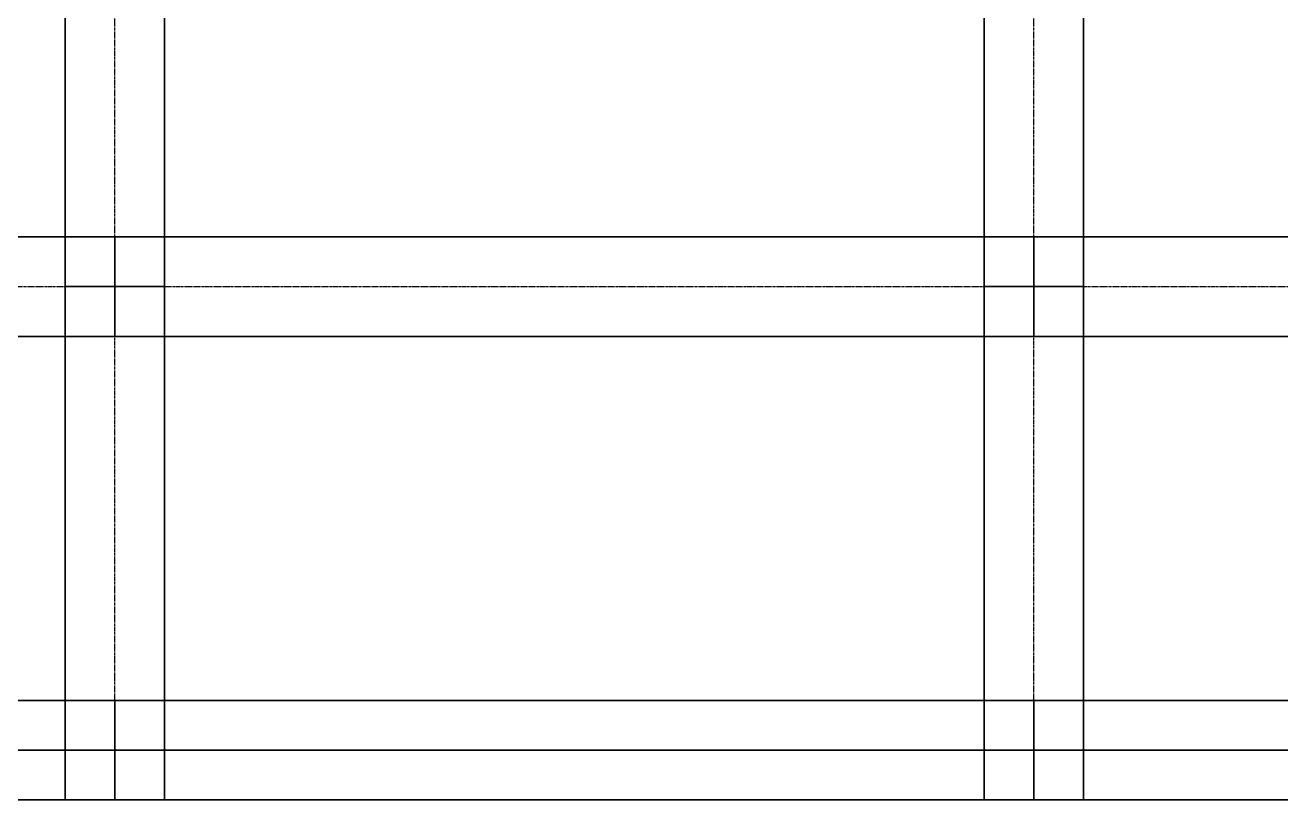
# Model space of a CAD drawing. Extents: x -12 to 2097, y 100 to 3117.
# Drawn here: x 1490.3 to 1793.7, y 100 to 287.1 of the extents above; entities that cross this region are included whole.
import ezdxf

# ---------------------------------------------------------------- set-up
doc = ezdxf.new("R2010")
doc.units = 0
doc.header["$MEASUREMENT"] = 0
doc.linetypes.add('Center', pattern=[2, 1.25, -0.25, 0.25, -0.25])
for name, color, linetype in [('BEAM', 5, 'CONTINUOUS'), ('CENTERLINES', 7, 'CONTINUOUS'), ('COLS', 5, 'CONTINUOUS'), ('SLAB', 6, 'CONTINUOUS')]:
    doc.layers.add(name, color=color, linetype=linetype)

msp = doc.modelspace()

# ---------------------------------------------------------------- linework, layer by layer
at = {"layer": 'BEAM', "color": 5, "linetype": 'CONTINUOUS'}
for points in [[(1500, 223.92, 600), (1500, 223.92, 624), (1500, 343.92, 624), (1500, 343.92, 600)], [(1500, 223.92, 624), (1524, 223.92, 624), (1524, 343.92, 624), (1500, 343.92, 624)], [(1524, 223.92, 600), (1500, 223.92, 600), (1500, 343.92, 600), (1524, 343.92, 600)], [(1500, 223.92, 468), (1500, 223.92, 492), (1500, 343.92, 492), (1500, 343.92, 468)], [(1500, 223.92, 492), (1524, 223.92, 492), (1524, 343.92, 492), (1500, 343.92, 492)], [(1524, 223.92, 468), (1500, 223.92, 468), (1500, 343.92, 468), (1524, 343.92, 468)], [(1500, 223.92, 336), (1500, 223.92, 360), (1500, 343.92, 360), (1500, 343.92, 336)], [(1500, 223.92, 360), (1524, 223.92, 360), (1524, 343.92, 360), (1500, 343.92, 360)], [(1524, 223.92, 336), (1500, 223.92, 336), (1500, 343.92, 336), (1524, 343.92, 336)], [(1500, 223.92, 204), (1500, 223.92, 228), (1500, 343.92, 228), (1500, 343.92, 204)], [(1500, 223.92, 228), (1524, 223.92, 228), (1524, 343.92, 228), (1500, 343.92, 228)], [(1524, 223.92, 204), (1500, 223.92, 204), (1500, 343.92, 204), (1524, 343.92, 204)], [(1500, 223.92, 60), (1500, 223.92, 84), (1500, 343.92, 84), (1500, 343.92, 60)], [(1500, 223.92, 84), (1524, 223.92, 84), (1524, 343.92, 84), (1500, 343.92, 84)], [(1524, 223.92, 60), (1500, 223.92, 60), (1500, 343.92, 60), (1524, 343.92, 60)], [(1524, 223.92, 624), (1524, 223.92, 600), (1524, 343.92, 600), (1524, 343.92, 624)], [(1524, 223.92, 492), (1524, 223.92, 468), (1524, 343.92, 468), (1524, 343.92, 492)], [(1524, 223.92, 360), (1524, 223.92, 336), (1524, 343.92, 336), (1524, 343.92, 360)], [(1524, 223.92, 228), (1524, 223.92, 204), (1524, 343.92, 204), (1524, 343.92, 228)], [(1524, 223.92, 84), (1524, 223.92, 60), (1524, 343.92, 60), (1524, 343.92, 84)], [(1722, 223.92, 600), (1722, 223.92, 624), (1722, 343.92, 624), (1722, 343.92, 600)], [(1722, 223.92, 624), (1746, 223.92, 624), (1746, 343.92, 624), (1722, 343.92, 624)], [(1746, 223.92, 600), (1722, 223.92, 600), (1722, 343.92, 600), (1746, 343.92, 600)], [(1722, 223.92, 468), (1722, 223.92, 492), (1722, 343.92, 492), (1722, 343.92, 468)], [(1722, 223.92, 492), (1746, 223.92, 492), (1746, 343.92, 492), (1722, 343.92, 492)], [(1746, 223.92, 468), (1722, 223.92, 468), (1722, 343.92, 468), (1746, 343.92, 468)], [(1722, 223.92, 336), (1722, 223.92, 360), (1722, 343.92, 360), (1722, 343.92, 336)], [(1722, 223.92, 360), (1746, 223.92, 360), (1746, 343.92, 360), (1722, 343.92, 360)], [(1746, 223.92, 336), (1722, 223.92, 336), (1722, 343.92, 336), (1746, 343.92, 336)], [(1722, 223.92, 204), (1722, 223.92, 228), (1722, 343.92, 228), (1722, 343.92, 204)], [(1722, 223.92, 228), (1746, 223.92, 228), (1746, 343.92, 228), (1722, 343.92, 228)], [(1746, 223.92, 204), (1722, 223.92, 204), (1722, 343.92, 204), (1746, 343.92, 204)], [(1722, 223.92, 60), (1722, 223.92, 84), (1722, 343.92, 84), (1722, 343.92, 60)], [(1722, 223.92, 84), (1746, 223.92, 84), (1746, 343.92, 84), (1722, 343.92, 84)], [(1746, 223.92, 60), (1722, 223.92, 60), (1722, 343.92, 60), (1746, 343.92, 60)], [(1746, 223.92, 624), (1746, 223.92, 600), (1746, 343.92, 600), (1746, 343.92, 624)], [(1746, 223.92, 492), (1746, 223.92, 468), (1746, 343.92, 468), (1746, 343.92, 492)], [(1746, 223.92, 360), (1746, 223.92, 336), (1746, 343.92, 336), (1746, 343.92, 360)], [(1746, 223.92, 228), (1746, 223.92, 204), (1746, 343.92, 204), (1746, 343.92, 228)], [(1746, 223.92, 84), (1746, 223.92, 60), (1746, 343.92, 60), (1746, 343.92, 84)], [(1341, 235.92, 600), (1341, 235.92, 624), (1512, 235.92, 624), (1512, 235.92, 600)], [(1341, 235.92, 624), (1341, 211.92, 624), (1512, 211.92, 624), (1512, 235.92, 624)], [(1341, 211.92, 600), (1341, 235.92, 600), (1512, 235.92, 600), (1512, 211.92, 600)], [(1341, 235.92, 468), (1341, 235.92, 492), (1512, 235.92, 492), (1512, 235.92, 468)], [(1341, 235.92, 492), (1341, 211.92, 492), (1512, 211.92, 492), (1512, 235.92, 492)], [(1341, 211.92, 468), (1341, 235.92, 468), (1512, 235.92, 468), (1512, 211.92, 468)], [(1341, 235.92, 336), (1341, 235.92, 360), (1512, 235.92, 360), (1512, 235.92, 336)], [(1341, 235.92, 360), (1341, 211.92, 360), (1512, 211.92, 360), (1512, 235.92, 360)], [(1341, 211.92, 336), (1341, 235.92, 336), (1512, 235.92, 336), (1512, 211.92, 336)], [(1341, 235.92, 204), (1341, 235.92, 228), (1512, 235.92, 228), (1512, 235.92, 204)], [(1341, 235.92, 228), (1341, 211.92, 228), (1512, 211.92, 228), (1512, 235.92, 228)], [(1341, 211.92, 204), (1341, 235.92, 204), (1512, 235.92, 204), (1512, 211.92, 204)], [(1341, 235.92, 60), (1341, 235.92, 84), (1512, 235.92, 84), (1512, 235.92, 60)], [(1341, 235.92, 84), (1341, 211.92, 84), (1512, 211.92, 84), (1512, 235.92, 84)], [(1341, 211.92, 60), (1341, 235.92, 60), (1512, 235.92, 60), (1512, 211.92, 60)], [(1512, 235.92, 600), (1512, 235.92, 624), (1734, 235.92, 624), (1734, 235.92, 600)], [(1512, 235.92, 624), (1512, 211.92, 624), (1734, 211.92, 624), (1734, 235.92, 624)], [(1512, 211.92, 600), (1512, 235.92, 600), (1734, 235.92, 600), (1734, 211.92, 600)], [(1512, 235.92, 468), (1512, 235.92, 492), (1734, 235.92, 492), (1734, 235.92, 468)], [(1512, 235.92, 492), (1512, 211.92, 492), (1734, 211.92, 492), (1734, 235.92, 492)], [(1512, 211.92, 468), (1512, 235.92, 468), (1734, 235.92, 468), (1734, 211.92, 468)], [(1512, 235.92, 336), (1512, 235.92, 360), (1734, 235.92, 360), (1734, 235.92, 336)], [(1512, 235.92, 360), (1512, 211.92, 360), (1734, 211.92, 360), (1734, 235.92, 360)], [(1512, 211.92, 336), (1512, 235.92, 336), (1734, 235.92, 336), (1734, 211.92, 336)], [(1512, 235.92, 204), (1512, 235.92, 228), (1734, 235.92, 228), (1734, 235.92, 204)], [(1512, 235.92, 228), (1512, 211.92, 228), (1734, 211.92, 228), (1734, 235.92, 228)], [(1512, 211.92, 204), (1512, 235.92, 204), (1734, 235.92, 204), (1734, 211.92, 204)], [(1512, 235.92, 60), (1512, 235.92, 84), (1734, 235.92, 84), (1734, 235.92, 60)], [(1512, 235.92, 84), (1512, 211.92, 84), (1734, 211.92, 84), (1734, 235.92, 84)], [(1512, 211.92, 60), (1512, 235.92, 60), (1734, 235.92, 60), (1734, 211.92, 60)], [(1512, 235.92), (1512, 235.92, 24), (1734, 235.92, 24), (1734, 235.92)], [(1512, 235.92, 24), (1512, 211.92, 24), (1734, 211.92, 24), (1734, 235.92, 24)], [(1512, 211.92), (1512, 235.92), (1734, 235.92), (1734, 211.92)], [(1734, 235.92, 600), (1734, 235.92, 624), (1845, 235.92, 624), (1845, 235.92, 600)], [(1734, 235.92, 624), (1734, 211.92, 624), (1845, 211.92, 624), (1845, 235.92, 624)], [(1734, 211.92, 600), (1734, 235.92, 600), (1845, 235.92, 600), (1845, 211.92, 600)], [(1734, 235.92, 468), (1734, 235.92, 492), (1845, 235.92, 492), (1845, 235.92, 468)], [(1734, 235.92, 492), (1734, 211.92, 492), (1845, 211.92, 492), (1845, 235.92, 492)], [(1734, 211.92, 468), (1734, 235.92, 468), (1845, 235.92, 468), (1845, 211.92, 468)], [(1734, 235.92, 336), (1734, 235.92, 360), (1845, 235.92, 360), (1845, 235.92, 336)], [(1734, 235.92, 360), (1734, 211.92, 360), (1845, 211.92, 360), (1845, 235.92, 360)], [(1734, 211.92, 336), (1734, 235.92, 336), (1845, 235.92, 336), (1845, 211.92, 336)], [(1734, 235.92, 204), (1734, 235.92, 228), (1845, 235.92, 228), (1845, 235.92, 204)], [(1734, 235.92, 228), (1734, 211.92, 228), (1845, 211.92, 228), (1845, 235.92, 228)], [(1734, 211.92, 204), (1734, 235.92, 204), (1845, 235.92, 204), (1845, 211.92, 204)], [(1734, 235.92, 60), (1734, 235.92, 84), (1845, 235.92, 84), (1845, 235.92, 60)], [(1734, 235.92, 84), (1734, 211.92, 84), (1845, 211.92, 84), (1845, 235.92, 84)], [(1734, 211.92, 60), (1734, 235.92, 60), (1845, 235.92, 60), (1845, 211.92, 60)], [(1500, 111.96, 600), (1500, 111.96, 624), (1500, 223.92, 624), (1500, 223.92, 600)], [(1500, 111.96, 624), (1524, 111.96, 624), (1524, 223.92, 624), (1500, 223.92, 624)], [(1524, 111.96, 600), (1500, 111.96, 600), (1500, 223.92, 600), (1524, 223.92, 600)], [(1500, 111.96, 468), (1500, 111.96, 492), (1500, 223.92, 492), (1500, 223.92, 468)], [(1500, 111.96, 492), (1524, 111.96, 492), (1524, 223.92, 492), (1500, 223.92, 492)], [(1524, 111.96, 468), (1500, 111.96, 468), (1500, 223.92, 468), (1524, 223.92, 468)], [(1500, 111.96, 336), (1500, 111.96, 360), (1500, 223.92, 360), (1500, 223.92, 336)], [(1500, 111.96, 360), (1524, 111.96, 360), (1524, 223.92, 360), (1500, 223.92, 360)], [(1524, 111.96, 336), (1500, 111.96, 336), (1500, 223.92, 336), (1524, 223.92, 336)], [(1500, 111.96, 204), (1500, 111.96, 228), (1500, 223.92, 228), (1500, 223.92, 204)], [(1500, 111.96, 228), (1524, 111.96, 228), (1524, 223.92, 228), (1500, 223.92, 228)], [(1524, 111.96, 204), (1500, 111.96, 204), (1500, 223.92, 204), (1524, 223.92, 204)], [(1500, 111.96, 60), (1500, 111.96, 84), (1500, 223.92, 84), (1500, 223.92, 60)], [(1500, 111.96, 84), (1524, 111.96, 84), (1524, 223.92, 84), (1500, 223.92, 84)], [(1524, 111.96, 60), (1500, 111.96, 60), (1500, 223.92, 60), (1524, 223.92, 60)], [(1524, 111.96, 624), (1524, 111.96, 600), (1524, 223.92, 600), (1524, 223.92, 624)], [(1524, 111.96, 492), (1524, 111.96, 468), (1524, 223.92, 468), (1524, 223.92, 492)], [(1524, 111.96, 360), (1524, 111.96, 336), (1524, 223.92, 336), (1524, 223.92, 360)], [(1524, 111.96, 228), (1524, 111.96, 204), (1524, 223.92, 204), (1524, 223.92, 228)], [(1524, 111.96, 84), (1524, 111.96, 60), (1524, 223.92, 60), (1524, 223.92, 84)], [(1722, 111.96, 600), (1722, 111.96, 624), (1722, 223.92, 624), (1722, 223.92, 600)], [(1722, 111.96, 624), (1746, 111.96, 624), (1746, 223.92, 624), (1722, 223.92, 624)], [(1746, 111.96, 600), (1722, 111.96, 600), (1722, 223.92, 600), (1746, 223.92, 600)], [(1722, 111.96, 468), (1722, 111.96, 492), (1722, 223.92, 492), (1722, 223.92, 468)], [(1722, 111.96, 492), (1746, 111.96, 492), (1746, 223.92, 492), (1722, 223.92, 492)], [(1746, 111.96, 468), (1722, 111.96, 468), (1722, 223.92, 468), (1746, 223.92, 468)], [(1722, 111.96, 336), (1722, 111.96, 360), (1722, 223.92, 360), (1722, 223.92, 336)], [(1722, 111.96, 360), (1746, 111.96, 360), (1746, 223.92, 360), (1722, 223.92, 360)], [(1746, 111.96, 336), (1722, 111.96, 336), (1722, 223.92, 336), (1746, 223.92, 336)], [(1722, 111.96, 204), (1722, 111.96, 228), (1722, 223.92, 228), (1722, 223.92, 204)], [(1722, 111.96, 228), (1746, 111.96, 228), (1746, 223.92, 228), (1722, 223.92, 228)], [(1746, 111.96, 204), (1722, 111.96, 204), (1722, 223.92, 204), (1746, 223.92, 204)], [(1722, 111.96, 60), (1722, 111.96, 84), (1722, 223.92, 84), (1722, 223.92, 60)], [(1722, 111.96, 84), (1746, 111.96, 84), (1746, 223.92, 84), (1722, 223.92, 84)], [(1746, 111.96, 60), (1722, 111.96, 60), (1722, 223.92, 60), (1746, 223.92, 60)], [(1746, 111.96, 624), (1746, 111.96, 600), (1746, 223.92, 600), (1746, 223.92, 624)], [(1746, 111.96, 492), (1746, 111.96, 468), (1746, 223.92, 468), (1746, 223.92, 492)], [(1746, 111.96, 360), (1746, 111.96, 336), (1746, 223.92, 336), (1746, 223.92, 360)], [(1746, 111.96, 228), (1746, 111.96, 204), (1746, 223.92, 204), (1746, 223.92, 228)], [(1746, 111.96, 84), (1746, 111.96, 60), (1746, 223.92, 60), (1746, 223.92, 84)], [(1341, 211.92, 624), (1341, 211.92, 600), (1512, 211.92, 600), (1512, 211.92, 624)], [(1341, 211.92, 492), (1341, 211.92, 468), (1512, 211.92, 468), (1512, 211.92, 492)], [(1341, 211.92, 360), (1341, 211.92, 336), (1512, 211.92, 336), (1512, 211.92, 360)], [(1341, 211.92, 228), (1341, 211.92, 204), (1512, 211.92, 204), (1512, 211.92, 228)], [(1341, 211.92, 84), (1341, 211.92, 60), (1512, 211.92, 60), (1512, 211.92, 84)], [(1512, 211.92, 624), (1512, 211.92, 600), (1734, 211.92, 600), (1734, 211.92, 624)], [(1512, 211.92, 492), (1512, 211.92, 468), (1734, 211.92, 468), (1734, 211.92, 492)], [(1512, 211.92, 360), (1512, 211.92, 336), (1734, 211.92, 336), (1734, 211.92, 360)], [(1512, 211.92, 228), (1512, 211.92, 204), (1734, 211.92, 204), (1734, 211.92, 228)], [(1512, 211.92, 84), (1512, 211.92, 60), (1734, 211.92, 60), (1734, 211.92, 84)], [(1512, 211.92, 24), (1512, 211.92), (1734, 211.92), (1734, 211.92, 24)], [(1734, 211.92, 624), (1734, 211.92, 600), (1845, 211.92, 600), (1845, 211.92, 624)], [(1734, 211.92, 492), (1734, 211.92, 468), (1845, 211.92, 468), (1845, 211.92, 492)], [(1734, 211.92, 360), (1734, 211.92, 336), (1845, 211.92, 336), (1845, 211.92, 360)], [(1734, 211.92, 228), (1734, 211.92, 204), (1845, 211.92, 204), (1845, 211.92, 228)], [(1734, 211.92, 84), (1734, 211.92, 60), (1845, 211.92, 60), (1845, 211.92, 84)], [(1341, 123.96, 600), (1341, 123.96, 624), (1512, 123.96, 624), (1512, 123.96, 600)], [(1341, 123.96, 624), (1341, 99.96, 624), (1512, 99.96, 624), (1512, 123.96, 624)], [(1341, 99.96, 600), (1341, 123.96, 600), (1512, 123.96, 600), (1512, 99.96, 600)], [(1341, 123.96, 468), (1341, 123.96, 492), (1512, 123.96, 492), (1512, 123.96, 468)], [(1341, 123.96, 492), (1341, 99.96, 492), (1512, 99.96, 492), (1512, 123.96, 492)], [(1341, 99.96, 468), (1341, 123.96, 468), (1512, 123.96, 468), (1512, 99.96, 468)], [(1341, 123.96, 336), (1341, 123.96, 360), (1512, 123.96, 360), (1512, 123.96, 336)], [(1341, 123.96, 360), (1341, 99.96, 360), (1512, 99.96, 360), (1512, 123.96, 360)], [(1341, 99.96, 336), (1341, 123.96, 336), (1512, 123.96, 336), (1512, 99.96, 336)], [(1341, 123.96, 204), (1341, 123.96, 228), (1512, 123.96, 228), (1512, 123.96, 204)], [(1341, 123.96, 228), (1341, 99.96, 228), (1512, 99.96, 228), (1512, 123.96, 228)], [(1341, 99.96, 204), (1341, 123.96, 204), (1512, 123.96, 204), (1512, 99.96, 204)], [(1341, 123.96, 60), (1341, 123.96, 84), (1512, 123.96, 84), (1512, 123.96, 60)], [(1341, 123.96, 84), (1341, 99.96, 84), (1512, 99.96, 84), (1512, 123.96, 84)], [(1341, 99.96, 60), (1341, 123.96, 60), (1512, 123.96, 60), (1512, 99.96, 60)], [(1512, 123.96, 600), (1512, 123.96, 624), (1734, 123.96, 624), (1734, 123.96, 600)], [(1512, 123.96, 624), (1512, 99.96, 624), (1734, 99.96, 624), (1734, 123.96, 624)], [(1512, 99.96, 600), (1512, 123.96, 600), (1734, 123.96, 600), (1734, 99.96, 600)], [(1512, 123.96, 468), (1512, 123.96, 492), (1734, 123.96, 492), (1734, 123.96, 468)], [(1512, 123.96, 492), (1512, 99.96, 492), (1734, 99.96, 492), (1734, 123.96, 492)], [(1512, 99.96, 468), (1512, 123.96, 468), (1734, 123.96, 468), (1734, 99.96, 468)], [(1512, 123.96, 336), (1512, 123.96, 360), (1734, 123.96, 360), (1734, 123.96, 336)], [(1512, 123.96, 360), (1512, 99.96, 360), (1734, 99.96, 360), (1734, 123.96, 360)], [(1512, 99.96, 336), (1512, 123.96, 336), (1734, 123.96, 336), (1734, 99.96, 336)], [(1512, 123.96, 204), (1512, 123.96, 228), (1734, 123.96, 228), (1734, 123.96, 204)], [(1512, 123.96, 228), (1512, 99.96, 228), (1734, 99.96, 228), (1734, 123.96, 228)], [(1512, 99.96, 204), (1512, 123.96, 204), (1734, 123.96, 204), (1734, 99.96, 204)], [(1512, 123.96, 60), (1512, 123.96, 84), (1734, 123.96, 84), (1734, 123.96, 60)], [(1512, 123.96, 84), (1512, 99.96, 84), (1734, 99.96, 84), (1734, 123.96, 84)], [(1512, 99.96, 60), (1512, 123.96, 60), (1734, 123.96, 60), (1734, 99.96, 60)], [(1512, 123.96), (1512, 123.96, 24), (1734, 123.96, 24), (1734, 123.96)], [(1512, 123.96, 24), (1512, 99.96, 24), (1734, 99.96, 24), (1734, 123.96, 24)], [(1512, 99.96), (1512, 123.96), (1734, 123.96), (1734, 99.96)], [(1734, 123.96, 600), (1734, 123.96, 624), (1845, 123.96, 624), (1845, 123.96, 600)], [(1734, 123.96, 624), (1734, 99.96, 624), (1845, 99.96, 624), (1845, 123.96, 624)], [(1734, 99.96, 600), (1734, 123.96, 600), (1845, 123.96, 600), (1845, 99.96, 600)], [(1734, 123.96, 468), (1734, 123.96, 492), (1845, 123.96, 492), (1845, 123.96, 468)], [(1734, 123.96, 492), (1734, 99.96, 492), (1845, 99.96, 492), (1845, 123.96, 492)], [(1734, 99.96, 468), (1734, 123.96, 468), (1845, 123.96, 468), (1845, 99.96, 468)], [(1734, 123.96, 336), (1734, 123.96, 360), (1845, 123.96, 360), (1845, 123.96, 336)], [(1734, 123.96, 360), (1734, 99.96, 360), (1845, 99.96, 360), (1845, 123.96, 360)], [(1734, 99.96, 336), (1734, 123.96, 336), (1845, 123.96, 336), (1845, 99.96, 336)], [(1734, 123.96, 204), (1734, 123.96, 228), (1845, 123.96, 228), (1845, 123.96, 204)], [(1734, 123.96, 228), (1734, 99.96, 228), (1845, 99.96, 228), (1845, 123.96, 228)], [(1734, 99.96, 204), (1734, 123.96, 204), (1845, 123.96, 204), (1845, 99.96, 204)], [(1734, 123.96, 60), (1734, 123.96, 84), (1845, 123.96, 84), (1845, 123.96, 60)], [(1734, 123.96, 84), (1734, 99.96, 84), (1845, 99.96, 84), (1845, 123.96, 84)], [(1734, 99.96, 60), (1734, 123.96, 60), (1845, 123.96, 60), (1845, 99.96, 60)], [(1341, 99.96, 624), (1341, 99.96, 600), (1512, 99.96, 600), (1512, 99.96, 624)], [(1341, 99.96, 492), (1341, 99.96, 468), (1512, 99.96, 468), (1512, 99.96, 492)], [(1341, 99.96, 360), (1341, 99.96, 336), (1512, 99.96, 336), (1512, 99.96, 360)], [(1341, 99.96, 228), (1341, 99.96, 204), (1512, 99.96, 204), (1512, 99.96, 228)], [(1341, 99.96, 84), (1341, 99.96, 60), (1512, 99.96, 60), (1512, 99.96, 84)], [(1512, 99.96, 624), (1512, 99.96, 600), (1734, 99.96, 600), (1734, 99.96, 624)], [(1512, 99.96, 492), (1512, 99.96, 468), (1734, 99.96, 468), (1734, 99.96, 492)], [(1512, 99.96, 360), (1512, 99.96, 336), (1734, 99.96, 336), (1734, 99.96, 360)], [(1512, 99.96, 228), (1512, 99.96, 204), (1734, 99.96, 204), (1734, 99.96, 228)], [(1512, 99.96, 84), (1512, 99.96, 60), (1734, 99.96, 60), (1734, 99.96, 84)], [(1512, 99.96, 24), (1512, 99.96), (1734, 99.96), (1734, 99.96, 24)], [(1734, 99.96, 624), (1734, 99.96, 600), (1845, 99.96, 600), (1845, 99.96, 624)], [(1734, 99.96, 492), (1734, 99.96, 468), (1845, 99.96, 468), (1845, 99.96, 492)], [(1734, 99.96, 360), (1734, 99.96, 336), (1845, 99.96, 336), (1845, 99.96, 360)], [(1734, 99.96, 228), (1734, 99.96, 204), (1845, 99.96, 204), (1845, 99.96, 228)], [(1734, 99.96, 84), (1734, 99.96, 60), (1845, 99.96, 60), (1845, 99.96, 84)]]:
    msp.add_3dface(points, dxfattribs=at)
at = {"layer": 'CENTERLINES', "color": 0, "linetype": 'CENTER', "ltscale": 0.5}
for p, q in [((1512, 223.92, 624), (1512, 343.92, 624)), ((1512, 223.92, 492), (1512, 343.92, 492)), ((1512, 223.92, 360), (1512, 343.92, 360)), ((1512, 223.92, 228), (1512, 343.92, 228)), ((1512, 223.92, 84), (1512, 343.92, 84)), ((1734, 223.92, 624), (1734, 343.92, 624)), ((1734, 223.92, 492), (1734, 343.92, 492)), ((1734, 223.92, 360), (1734, 343.92, 360)), ((1734, 223.92, 228), (1734, 343.92, 228)), ((1734, 223.92, 84), (1734, 343.92, 84)), ((1341, 223.92, 624), (1512, 223.92, 624)), ((1341, 223.92, 492), (1512, 223.92, 492)), ((1341, 223.92, 360), (1512, 223.92, 360)), ((1341, 223.92, 228), (1512, 223.92, 228)), ((1341, 223.92, 84), (1512, 223.92, 84)), ((1512, 111.96, 624), (1512, 223.92, 624)), ((1512, 111.96, 492), (1512, 223.92, 492)), ((1512, 111.96, 360), (1512, 223.92, 360)), ((1512, 111.96, 228), (1512, 223.92, 228)), ((1512, 111.96, 84), (1512, 223.92, 84)), ((1512, 223.92, 624), (1734, 223.92, 624)), ((1512, 223.92, 492), (1734, 223.92, 492)), ((1512, 223.92, 360), (1734, 223.92, 360)), ((1512, 223.92, 228), (1734, 223.92, 228)), ((1512, 223.92, 84), (1734, 223.92, 84)), ((1512, 223.92, 24), (1734, 223.92, 24)), ((1512, 223.92, 492), (1512, 223.92, 624)), ((1512, 223.92, 360), (1512, 223.92, 492)), ((1512, 223.92, 228), (1512, 223.92, 360)), ((1512, 223.92, 84), (1512, 223.92, 228)), ((1512, 223.92, 24), (1512, 223.92, 84)), ((1512, 223.92), (1512, 223.92, 24)), ((1734, 111.96, 624), (1734, 223.92, 624)), ((1734, 111.96, 492), (1734, 223.92, 492)), ((1734, 111.96, 360), (1734, 223.92, 360)), ((1734, 111.96, 228), (1734, 223.92, 228)), ((1734, 111.96, 84), (1734, 223.92, 84)), ((1734, 223.92, 624), (1845, 223.92, 624)), ((1734, 223.92, 492), (1845, 223.92, 492)), ((1734, 223.92, 360), (1845, 223.92, 360)), ((1734, 223.92, 228), (1845, 223.92, 228)), ((1734, 223.92, 84), (1845, 223.92, 84)), ((1734, 223.92, 492), (1734, 223.92, 624)), ((1734, 223.92, 360), (1734, 223.92, 492)), ((1734, 223.92, 228), (1734, 223.92, 360)), ((1734, 223.92, 84), (1734, 223.92, 228)), ((1734, 223.92, 24), (1734, 223.92, 84)), ((1734, 223.92), (1734, 223.92, 24)), ((1341, 111.96, 624), (1512, 111.96, 624)), ((1341, 111.96, 492), (1512, 111.96, 492)), ((1341, 111.96, 360), (1512, 111.96, 360)), ((1341, 111.96, 228), (1512, 111.96, 228)), ((1341, 111.96, 84), (1512, 111.96, 84)), ((1512, 111.96, 624), (1734, 111.96, 624)), ((1512, 111.96, 492), (1734, 111.96, 492)), ((1512, 111.96, 360), (1734, 111.96, 360)), ((1512, 111.96, 228), (1734, 111.96, 228)), ((1512, 111.96, 84), (1734, 111.96, 84)), ((1512, 111.96, 24), (1734, 111.96, 24)), ((1512, 111.96, 492), (1512, 111.96, 624)), ((1512, 111.96, 360), (1512, 111.96, 492)), ((1512, 111.96, 228), (1512, 111.96, 360)), ((1512, 111.96, 84), (1512, 111.96, 228)), ((1512, 111.96, 24), (1512, 111.96, 84)), ((1512, 111.96), (1512, 111.96, 24)), ((1734, 111.96, 624), (1845, 111.96, 624)), ((1734, 111.96, 492), (1845, 111.96, 492)), ((1734, 111.96, 360), (1845, 111.96, 360)), ((1734, 111.96, 228), (1845, 111.96, 228)), ((1734, 111.96, 84), (1845, 111.96, 84)), ((1734, 111.96, 492), (1734, 111.96, 624)), ((1734, 111.96, 360), (1734, 111.96, 492)), ((1734, 111.96, 228), (1734, 111.96, 360)), ((1734, 111.96, 84), (1734, 111.96, 228)), ((1734, 111.96, 24), (1734, 111.96, 84)), ((1734, 111.96), (1734, 111.96, 24))]:
    msp.add_line(p, q, dxfattribs=at)
at = {"layer": 'CENTERLINES', "color": 0, "linetype": 'CENTER'}
for elevation in [624, 492, 360, 228, 84]:
    msp.add_lwpolyline([(2085, 1711.92), (2085, 1540.92), (2085, 1369.92), (2085, 1198.92), (2085, 1027.92), (2085, 856.92), (2085, 685.92), (2085, 514.92), (2085, 454.92), (2085, 343.92), (2085, 223.92), (2085, 111.96), (1974, 111.96), (1845, 111.96), (1734, 111.96), (1683, 111.96), (1512, 111.96), (1341, 111.96), (1170, 111.96), (1098, 111.96)], dxfattribs=dict(at, elevation=elevation))
at = {"layer": 'COLS', "color": 5, "linetype": 'CONTINUOUS'}
for points in [[(1524, 235.92, 492), (1500, 235.92, 492), (1500, 235.92, 624), (1524, 235.92, 624)], [(1500, 235.92, 492), (1500, 211.92, 492), (1500, 211.92, 624), (1500, 235.92, 624)], [(1524, 235.92, 360), (1500, 235.92, 360), (1500, 235.92, 492), (1524, 235.92, 492)], [(1500, 235.92, 360), (1500, 211.92, 360), (1500, 211.92, 492), (1500, 235.92, 492)], [(1524, 235.92, 228), (1500, 235.92, 228), (1500, 235.92, 360), (1524, 235.92, 360)], [(1500, 235.92, 228), (1500, 211.92, 228), (1500, 211.92, 360), (1500, 235.92, 360)], [(1524, 235.92, 84), (1500, 235.92, 84), (1500, 235.92, 228), (1524, 235.92, 228)], [(1500, 235.92, 84), (1500, 211.92, 84), (1500, 211.92, 228), (1500, 235.92, 228)], [(1524, 235.92, 24), (1500, 235.92, 24), (1500, 235.92, 84), (1524, 235.92, 84)], [(1500, 235.92, 24), (1500, 211.92, 24), (1500, 211.92, 84), (1500, 235.92, 84)], [(1524, 235.92), (1500, 235.92), (1500, 235.92, 24), (1524, 235.92, 24)], [(1500, 235.92), (1500, 211.92), (1500, 211.92, 24), (1500, 235.92, 24)], [(1524, 211.92, 492), (1524, 235.92, 492), (1524, 235.92, 624), (1524, 211.92, 624)], [(1524, 211.92, 360), (1524, 235.92, 360), (1524, 235.92, 492), (1524, 211.92, 492)], [(1524, 211.92, 228), (1524, 235.92, 228), (1524, 235.92, 360), (1524, 211.92, 360)], [(1524, 211.92, 84), (1524, 235.92, 84), (1524, 235.92, 228), (1524, 211.92, 228)], [(1524, 211.92, 24), (1524, 235.92, 24), (1524, 235.92, 84), (1524, 211.92, 84)], [(1524, 211.92), (1524, 235.92), (1524, 235.92, 24), (1524, 211.92, 24)], [(1746, 235.92, 492), (1722, 235.92, 492), (1722, 235.92, 624), (1746, 235.92, 624)], [(1722, 235.92, 492), (1722, 211.92, 492), (1722, 211.92, 624), (1722, 235.92, 624)], [(1746, 235.92, 360), (1722, 235.92, 360), (1722, 235.92, 492), (1746, 235.92, 492)], [(1722, 235.92, 360), (1722, 211.92, 360), (1722, 211.92, 492), (1722, 235.92, 492)], [(1746, 235.92, 228), (1722, 235.92, 228), (1722, 235.92, 360), (1746, 235.92, 360)], [(1722, 235.92, 228), (1722, 211.92, 228), (1722, 211.92, 360), (1722, 235.92, 360)], [(1746, 235.92, 84), (1722, 235.92, 84), (1722, 235.92, 228), (1746, 235.92, 228)], [(1722, 235.92, 84), (1722, 211.92, 84), (1722, 211.92, 228), (1722, 235.92, 228)], [(1746, 235.92, 24), (1722, 235.92, 24), (1722, 235.92, 84), (1746, 235.92, 84)], [(1722, 235.92, 24), (1722, 211.92, 24), (1722, 211.92, 84), (1722, 235.92, 84)], [(1746, 235.92), (1722, 235.92), (1722, 235.92, 24), (1746, 235.92, 24)], [(1722, 235.92), (1722, 211.92), (1722, 211.92, 24), (1722, 235.92, 24)], [(1746, 211.92, 492), (1746, 235.92, 492), (1746, 235.92, 624), (1746, 211.92, 624)], [(1746, 211.92, 360), (1746, 235.92, 360), (1746, 235.92, 492), (1746, 211.92, 492)], [(1746, 211.92, 228), (1746, 235.92, 228), (1746, 235.92, 360), (1746, 211.92, 360)], [(1746, 211.92, 84), (1746, 235.92, 84), (1746, 235.92, 228), (1746, 211.92, 228)], [(1746, 211.92, 24), (1746, 235.92, 24), (1746, 235.92, 84), (1746, 211.92, 84)], [(1746, 211.92), (1746, 235.92), (1746, 235.92, 24), (1746, 211.92, 24)], [(1500, 211.92, 492), (1524, 211.92, 492), (1524, 211.92, 624), (1500, 211.92, 624)], [(1500, 211.92, 360), (1524, 211.92, 360), (1524, 211.92, 492), (1500, 211.92, 492)], [(1500, 211.92, 228), (1524, 211.92, 228), (1524, 211.92, 360), (1500, 211.92, 360)], [(1500, 211.92, 84), (1524, 211.92, 84), (1524, 211.92, 228), (1500, 211.92, 228)], [(1500, 211.92, 24), (1524, 211.92, 24), (1524, 211.92, 84), (1500, 211.92, 84)], [(1500, 211.92), (1524, 211.92), (1524, 211.92, 24), (1500, 211.92, 24)], [(1722, 211.92, 492), (1746, 211.92, 492), (1746, 211.92, 624), (1722, 211.92, 624)], [(1722, 211.92, 360), (1746, 211.92, 360), (1746, 211.92, 492), (1722, 211.92, 492)], [(1722, 211.92, 228), (1746, 211.92, 228), (1746, 211.92, 360), (1722, 211.92, 360)], [(1722, 211.92, 84), (1746, 211.92, 84), (1746, 211.92, 228), (1722, 211.92, 228)], [(1722, 211.92, 24), (1746, 211.92, 24), (1746, 211.92, 84), (1722, 211.92, 84)], [(1722, 211.92), (1746, 211.92), (1746, 211.92, 24), (1722, 211.92, 24)], [(1524, 123.96, 492), (1500, 123.96, 492), (1500, 123.96, 624), (1524, 123.96, 624)], [(1500, 123.96, 492), (1500, 99.96, 492), (1500, 99.96, 624), (1500, 123.96, 624)], [(1524, 123.96, 360), (1500, 123.96, 360), (1500, 123.96, 492), (1524, 123.96, 492)], [(1500, 123.96, 360), (1500, 99.96, 360), (1500, 99.96, 492), (1500, 123.96, 492)], [(1524, 123.96, 228), (1500, 123.96, 228), (1500, 123.96, 360), (1524, 123.96, 360)], [(1500, 123.96, 228), (1500, 99.96, 228), (1500, 99.96, 360), (1500, 123.96, 360)], [(1524, 123.96, 84), (1500, 123.96, 84), (1500, 123.96, 228), (1524, 123.96, 228)], [(1500, 123.96, 84), (1500, 99.96, 84), (1500, 99.96, 228), (1500, 123.96, 228)], [(1524, 123.96, 24), (1500, 123.96, 24), (1500, 123.96, 84), (1524, 123.96, 84)], [(1500, 123.96, 24), (1500, 99.96, 24), (1500, 99.96, 84), (1500, 123.96, 84)], [(1524, 123.96), (1500, 123.96), (1500, 123.96, 24), (1524, 123.96, 24)], [(1500, 123.96), (1500, 99.96), (1500, 99.96, 24), (1500, 123.96, 24)], [(1524, 99.96, 492), (1524, 123.96, 492), (1524, 123.96, 624), (1524, 99.96, 624)], [(1524, 99.96, 360), (1524, 123.96, 360), (1524, 123.96, 492), (1524, 99.96, 492)], [(1524, 99.96, 228), (1524, 123.96, 228), (1524, 123.96, 360), (1524, 99.96, 360)], [(1524, 99.96, 84), (1524, 123.96, 84), (1524, 123.96, 228), (1524, 99.96, 228)], [(1524, 99.96, 24), (1524, 123.96, 24), (1524, 123.96, 84), (1524, 99.96, 84)], [(1524, 99.96), (1524, 123.96), (1524, 123.96, 24), (1524, 99.96, 24)], [(1746, 123.96, 492), (1722, 123.96, 492), (1722, 123.96, 624), (1746, 123.96, 624)], [(1722, 123.96, 492), (1722, 99.96, 492), (1722, 99.96, 624), (1722, 123.96, 624)], [(1746, 123.96, 360), (1722, 123.96, 360), (1722, 123.96, 492), (1746, 123.96, 492)], [(1722, 123.96, 360), (1722, 99.96, 360), (1722, 99.96, 492), (1722, 123.96, 492)], [(1746, 123.96, 228), (1722, 123.96, 228), (1722, 123.96, 360), (1746, 123.96, 360)], [(1722, 123.96, 228), (1722, 99.96, 228), (1722, 99.96, 360), (1722, 123.96, 360)], [(1746, 123.96, 84), (1722, 123.96, 84), (1722, 123.96, 228), (1746, 123.96, 228)], [(1722, 123.96, 84), (1722, 99.96, 84), (1722, 99.96, 228), (1722, 123.96, 228)], [(1746, 123.96, 24), (1722, 123.96, 24), (1722, 123.96, 84), (1746, 123.96, 84)], [(1722, 123.96, 24), (1722, 99.96, 24), (1722, 99.96, 84), (1722, 123.96, 84)], [(1746, 123.96), (1722, 123.96), (1722, 123.96, 24), (1746, 123.96, 24)], [(1722, 123.96), (1722, 99.96), (1722, 99.96, 24), (1722, 123.96, 24)], [(1746, 99.96, 492), (1746, 123.96, 492), (1746, 123.96, 624), (1746, 99.96, 624)], [(1746, 99.96, 360), (1746, 123.96, 360), (1746, 123.96, 492), (1746, 99.96, 492)], [(1746, 99.96, 228), (1746, 123.96, 228), (1746, 123.96, 360), (1746, 99.96, 360)], [(1746, 99.96, 84), (1746, 123.96, 84), (1746, 123.96, 228), (1746, 99.96, 228)], [(1746, 99.96, 24), (1746, 123.96, 24), (1746, 123.96, 84), (1746, 99.96, 84)], [(1746, 99.96), (1746, 123.96), (1746, 123.96, 24), (1746, 99.96, 24)], [(1500, 99.96, 492), (1524, 99.96, 492), (1524, 99.96, 624), (1500, 99.96, 624)], [(1500, 99.96, 360), (1524, 99.96, 360), (1524, 99.96, 492), (1500, 99.96, 492)], [(1500, 99.96, 228), (1524, 99.96, 228), (1524, 99.96, 360), (1500, 99.96, 360)], [(1500, 99.96, 84), (1524, 99.96, 84), (1524, 99.96, 228), (1500, 99.96, 228)], [(1500, 99.96, 24), (1524, 99.96, 24), (1524, 99.96, 84), (1500, 99.96, 84)], [(1500, 99.96), (1524, 99.96), (1524, 99.96, 24), (1500, 99.96, 24)], [(1722, 99.96, 492), (1746, 99.96, 492), (1746, 99.96, 624), (1722, 99.96, 624)], [(1722, 99.96, 360), (1746, 99.96, 360), (1746, 99.96, 492), (1722, 99.96, 492)], [(1722, 99.96, 228), (1746, 99.96, 228), (1746, 99.96, 360), (1722, 99.96, 360)], [(1722, 99.96, 84), (1746, 99.96, 84), (1746, 99.96, 228), (1722, 99.96, 228)], [(1722, 99.96, 24), (1746, 99.96, 24), (1746, 99.96, 84), (1722, 99.96, 84)], [(1722, 99.96), (1746, 99.96), (1746, 99.96, 24), (1722, 99.96, 24)]]:
    msp.add_3dface(points, dxfattribs=at)
at = {"layer": 'SLAB', "color": 6, "linetype": 'CONTINUOUS'}
for points in [[(1512, 111.96, 624), (1341, 111.96, 624), (1341, 111.96, 629), (1512, 111.96, 629)], [(1512, 111.96, 492), (1341, 111.96, 492), (1341, 111.96, 497), (1512, 111.96, 497)], [(1512, 111.96, 360), (1341, 111.96, 360), (1341, 111.96, 365), (1512, 111.96, 365)], [(1512, 111.96, 228), (1341, 111.96, 228), (1341, 111.96, 233), (1512, 111.96, 233)], [(1512, 111.96, 84), (1341, 111.96, 84), (1341, 111.96, 89), (1512, 111.96, 89)], [(1683, 111.96, 624), (1512, 111.96, 624), (1512, 111.96, 629), (1683, 111.96, 629)], [(1683, 111.96, 492), (1512, 111.96, 492), (1512, 111.96, 497), (1683, 111.96, 497)], [(1683, 111.96, 360), (1512, 111.96, 360), (1512, 111.96, 365), (1683, 111.96, 365)], [(1683, 111.96, 228), (1512, 111.96, 228), (1512, 111.96, 233), (1683, 111.96, 233)], [(1683, 111.96, 84), (1512, 111.96, 84), (1512, 111.96, 89), (1683, 111.96, 89)], [(1734, 111.96, 624), (1683, 111.96, 624), (1683, 111.96, 629), (1734, 111.96, 629)], [(1734, 111.96, 492), (1683, 111.96, 492), (1683, 111.96, 497), (1734, 111.96, 497)], [(1734, 111.96, 360), (1683, 111.96, 360), (1683, 111.96, 365), (1734, 111.96, 365)], [(1734, 111.96, 228), (1683, 111.96, 228), (1683, 111.96, 233), (1734, 111.96, 233)], [(1734, 111.96, 84), (1683, 111.96, 84), (1683, 111.96, 89), (1734, 111.96, 89)], [(1845, 111.96, 624), (1734, 111.96, 624), (1734, 111.96, 629), (1845, 111.96, 629)], [(1845, 111.96, 492), (1734, 111.96, 492), (1734, 111.96, 497), (1845, 111.96, 497)], [(1845, 111.96, 360), (1734, 111.96, 360), (1734, 111.96, 365), (1845, 111.96, 365)], [(1845, 111.96, 228), (1734, 111.96, 228), (1734, 111.96, 233), (1845, 111.96, 233)], [(1845, 111.96, 84), (1734, 111.96, 84), (1734, 111.96, 89), (1845, 111.96, 89)]]:
    msp.add_3dface(points, dxfattribs=at)

doc.saveas('drawing.dxf')
